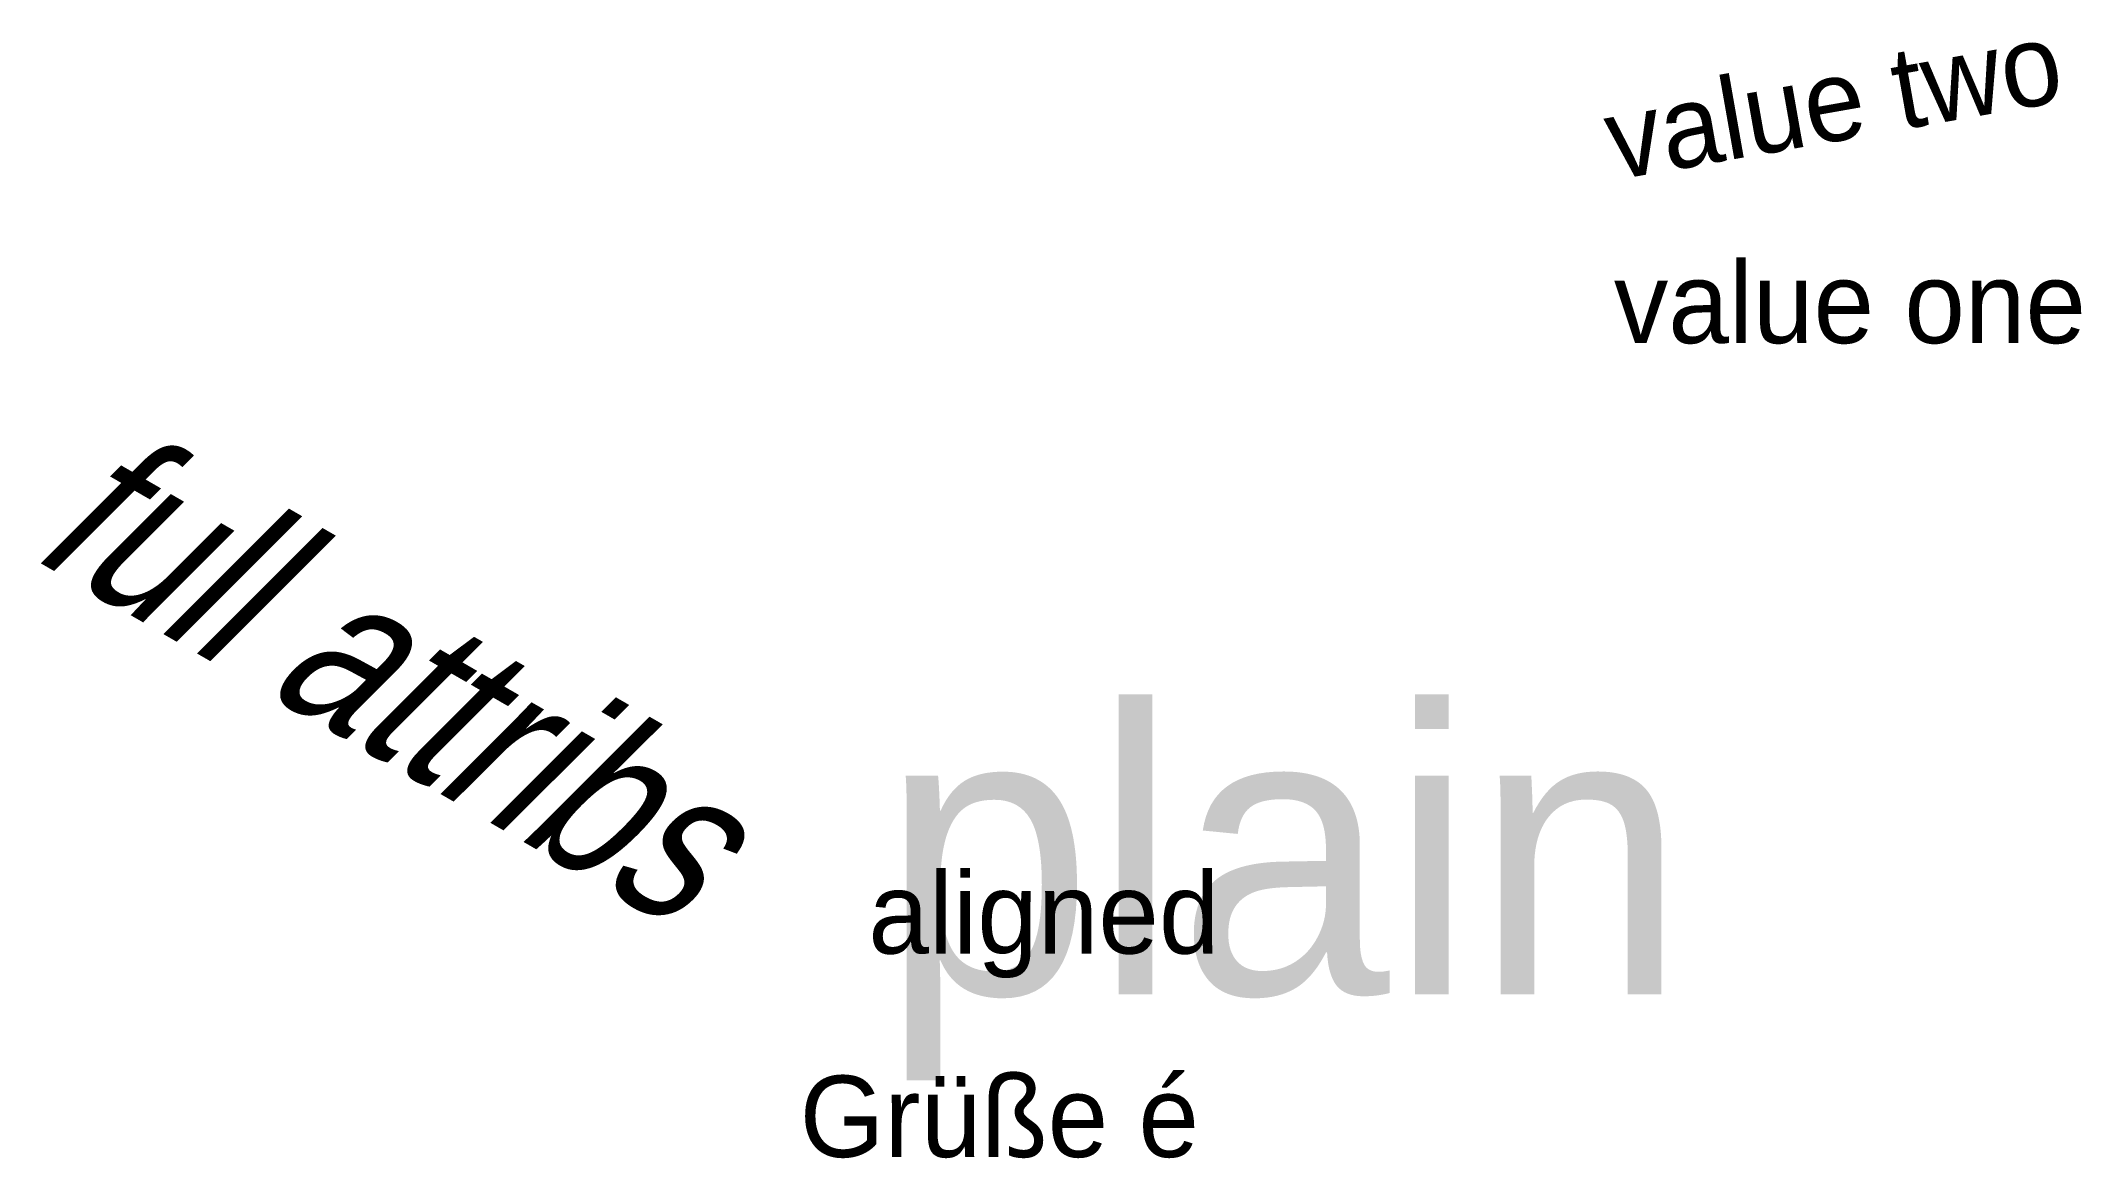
# Model space of a CAD drawing. Extents: x -9.3 to 15.7, y 0 to 13.7.
import ezdxf
from ezdxf.enums import TextEntityAlignment as Align

# ---------------------------------------------------------------- set-up
doc = ezdxf.new("R2010")
doc.units = 0

# ---------------------------------------------------------------- blocks, each defined once
blk = doc.blocks.new('WITHATTR')
blk.add_attdef('TAG2', (0, 2), '', height=1)
at = {"flags": 1}
blk.add_attdef('TAG1', (0, 0), '', height=1, dxfattribs=at)

msp = doc.modelspace()

# ---------------------------------------------------------------- block references
ref = msp.add_blockref('WITHATTR', (10, 10))
ref.add_attrib('TAG1', 'value one', (10, 10), dxfattribs={"layer": 'L1', "height": 1})
ref.add_attrib('TAG2', 'value two', (10, 12), dxfattribs={"height": 1, "rotation": 10})

# ---------------------------------------------------------------- texts
for s, height, p in [('plain', 3.5, (1, 2)), ('Grüße é', 1, (0, 0))]:
    msp.add_text(s, height=height).set_placement(p)
msp.add_text('aligned', height=1).set_placement((3, 3), align=Align.MIDDLE_CENTER)
at = {"layer": 'L1', "color": 3, "extrusion": (0, 0, -1), "oblique": 15, "text_generation_flag": 2, "width": 0.8}
msp.add_text('full attribs', height=2, rotation=30, dxfattribs=at).set_placement((5, 6, 7), align=Align.MIDDLE)

doc.saveas('drawing.dxf')
